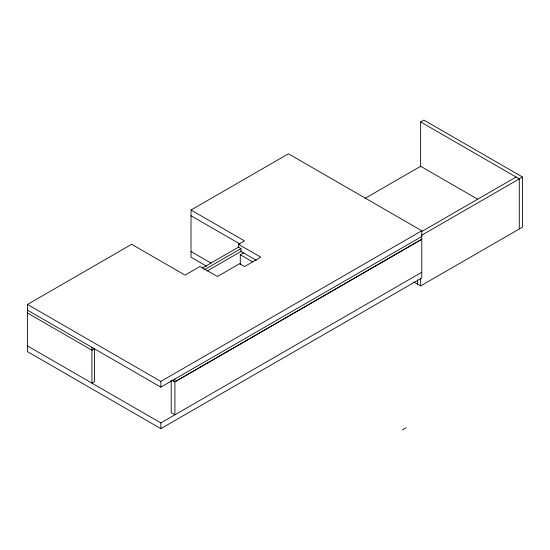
<?xml version="1.0" encoding="UTF-8"?>
<svg xmlns="http://www.w3.org/2000/svg" width="550" height="550" viewBox="0 0 550 550"><rect width="100%" height="100%" fill="white"/><g stroke="black" fill="none" stroke-linecap="round" stroke-linejoin="round"><path stroke-width="0.82" d="M206.601 266.241L191.022 257.249L191.022 210.024L288.434 153.787L421.781 230.773L421.781 277.998L160.847 428.643L27.5 351.656L27.5 304.432L131.663 244.296L185.075 275.131L200.069 266.475L217.422 276.492L239.601 263.684L244.558 266.551L260.796 257.173L238.487 244.296L238.487 247.569M420.64 166.918L420.64 121.928L423.844 120.079L522.5 177.038L522.5 227.123L420.64 285.924L413.737 281.944M238.487 244.296L244.434 240.859L191.022 210.024M202.29 268.056L238.487 247.156L240.969 248.586L240.969 251.453M204.029 269.919L240.969 248.586M206.979 271.074L241.718 251.013M240.288 264.832L240.288 254.705L243.781 252.691M365.007 198.406L420.64 166.286L477.62 199.183M27.5 304.432L160.847 381.418L421.781 230.773M421.891 231.426L516.092 177.038M421.382 235.414L522.5 177.038M27.5 310.159L160.847 387.145L421.781 236.5M421.781 239.216L174.914 381.741L172.679 380.456M421.781 239.36L174.914 381.886L171.937 380.167M27.5 345.929L160.847 422.922L421.781 272.271M402.339 429.921L406.299 427.639M420.64 121.928L519.296 178.881L519.296 228.972M191.022 215.744L239.986 244.014M240.721 251.309L256.334 260.322M240.288 254.705L252.766 261.917M191.022 251.522L211.056 263.086M27.5 313.019L91.939 350.226L94.421 348.796L94.421 381.707L91.939 383.137L91.939 347.359M420.64 278.286L420.64 285.924M417.443 279.833L417.443 284.075M174.914 379.026L174.914 414.796L171.194 412.651L171.194 380.579M160.847 381.418L160.847 387.145M160.847 422.922L160.847 428.643"/></g></svg>
